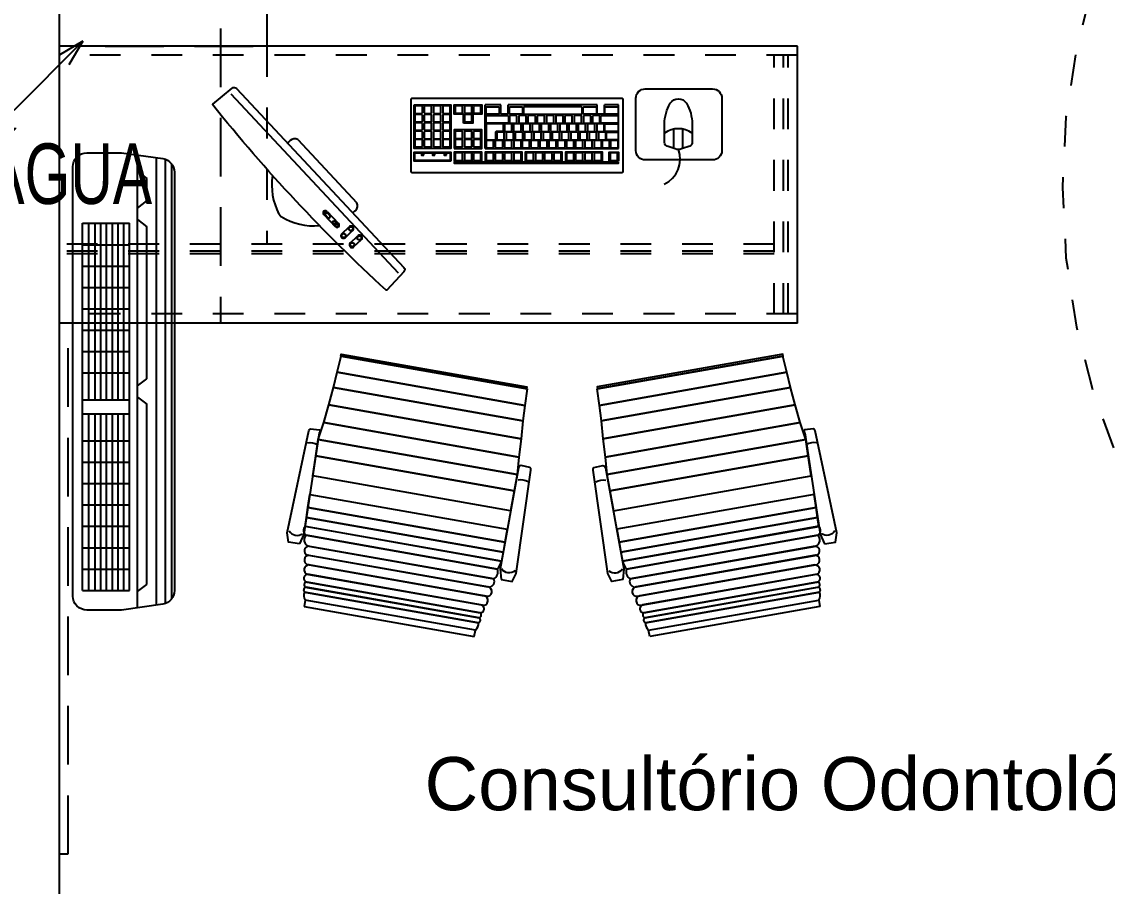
# Model space of a CAD drawing. Header units: millimetres. Extents: x 1573 to 2177, y 1587 to 1932.
# Drawn here: x 1896.149 to 1899.678, y 1916.02 to 1918.829 of the extents above; entities that cross this region are included whole.
import ezdxf
from ezdxf.enums import TextEntityAlignment as Align

# ---------------------------------------------------------------- set-up
doc = ezdxf.new("R2010")
doc.units = ezdxf.units.MM
doc.header["$LTSCALE"] = 0.03
doc.linetypes.add('HIDDEN', pattern=[9.525, 6.35, -3.175])
doc.layers.add('-HIDRO', color=8, linetype='Continuous')
doc.layers.add('Prumadas_T', color=2, linetype='Continuous')
doc.styles.add('ARIAL', font='arial.ttf')
doc.styles.add('CELIO_COTA', font='technic_.ttf', dxfattribs={"width": 0.85})

msp = doc.modelspace()

# ---------------------------------------------------------------- linework, layer by layer
at = {"layer": '-HIDRO'}
for p, q in [((1896.2704, 1920.5503), (1896.2704, 1915.9003)), ((1896.9454, 1920.5503), (1896.9454, 1918.7503)), ((1898.6704, 1918.7503), (1896.2704, 1918.7503)), ((1898.6704, 1917.8503), (1898.6704, 1918.7503)), ((1896.8284, 1918.5949), (1897.3723, 1918.0136)), ((1897.6554, 1918.4179), (1897.6554, 1918.5588)), ((1897.7064, 1918.5588), (1897.6554, 1918.5588)), ((1897.7064, 1918.5288), (1897.7064, 1918.5588)), ((1897.7304, 1918.5288), (1897.7304, 1918.5588)), ((1898.0199, 1918.5588), (1897.7304, 1918.5588)), ((1898.0199, 1918.5288), (1898.0199, 1918.5588)), ((1898.0439, 1918.5288), (1898.0439, 1918.5588)), ((1898.0889, 1918.5588), (1898.0439, 1918.5588)), ((1898.0889, 1918.4179), (1898.0889, 1918.5588)), ((1897.5849, 1918.5001), (1897.5849, 1918.5289)), ((1897.6119, 1918.5059), (1897.6119, 1918.5255)), ((1897.7304, 1918.5288), (1897.7064, 1918.5288)), ((1898.0439, 1918.5288), (1898.0199, 1918.5288)), ((1898.2685, 1918.4177), (1898.2685, 1918.4803)), ((1898.2985, 1918.4177), (1898.2985, 1918.4803)), ((1897.0464, 1918.4464), (1897.2386, 1918.241)), ((1897.6554, 1918.4179), (1898.0889, 1918.4179)), ((1897.1418, 1918.2128), (1897.1788, 1918.1734)), ((1897.1312, 1918.203), (1897.1682, 1918.1635)), ((1897.1397, 1918.2109), (1897.1333, 1918.2049)), ((1897.1333, 1918.2049), (1897.144, 1918.1935)), ((1897.1397, 1918.2109), (1897.1504, 1918.1995)), ((1897.1898, 1918.1406), (1897.2132, 1918.1625)), ((1897.2011, 1918.1286), (1897.2245, 1918.1505)), ((1897.2176, 1918.1109), (1897.241, 1918.1328)), ((1897.2289, 1918.0989), (1897.2523, 1918.1208)), ((1898.6704, 1917.8503), (1896.2704, 1917.8503)), ((1897.1739, 1917.6902), (1897.1879, 1917.7428)), ((1897.1879, 1917.7428), (1897.7915, 1917.6364)), ((1898.6226, 1917.7428), (1898.019, 1917.6364)), ((1898.6366, 1917.6902), (1898.6226, 1917.7428)), ((1897.1626, 1917.6413), (1897.1739, 1917.6902)), ((1897.1739, 1917.6902), (1897.7845, 1917.5826)), ((1897.7845, 1917.5826), (1897.1739, 1917.6902)), ((1898.6366, 1917.6902), (1898.026, 1917.5826)), ((1898.026, 1917.5826), (1898.6366, 1917.6902)), ((1898.6479, 1917.6413), (1898.6366, 1917.6902)), ((1897.1471, 1917.5845), (1897.1626, 1917.6413)), ((1897.1626, 1917.6413), (1897.7784, 1917.5328)), ((1897.7784, 1917.5328), (1897.1626, 1917.6413)), ((1897.7915, 1917.6364), (1897.7845, 1917.5826)), ((1898.019, 1917.6364), (1898.026, 1917.5826)), ((1898.6479, 1917.6413), (1898.0321, 1917.5328)), ((1898.0321, 1917.5328), (1898.6479, 1917.6413)), ((1898.6634, 1917.5845), (1898.6479, 1917.6413)), ((1897.1309, 1917.5268), (1897.1471, 1917.5845)), ((1897.1471, 1917.5845), (1897.7729, 1917.4742)), ((1897.7729, 1917.4742), (1897.1471, 1917.5845)), ((1897.7845, 1917.5826), (1897.7784, 1917.5328)), ((1898.026, 1917.5826), (1898.0321, 1917.5328)), ((1898.6634, 1917.5845), (1898.0376, 1917.4742)), ((1898.0376, 1917.4742), (1898.6634, 1917.5845)), ((1898.6796, 1917.5268), (1898.6634, 1917.5845)), ((1897.1126, 1917.4721), (1897.1309, 1917.5268)), ((1897.1309, 1917.5268), (1897.7647, 1917.4151)), ((1897.7647, 1917.4151), (1897.1309, 1917.5268)), ((1897.7784, 1917.5328), (1897.7729, 1917.4742)), ((1898.0321, 1917.5328), (1898.0376, 1917.4742)), ((1898.6796, 1917.5268), (1898.0458, 1917.4151)), ((1898.0458, 1917.4151), (1898.6796, 1917.5268)), ((1898.6979, 1917.4721), (1898.6796, 1917.5268)), ((1897.1046, 1917.4186), (1897.1126, 1917.4721)), ((1897.7596, 1917.3587), (1897.1126, 1917.4721)), ((1897.1126, 1917.4721), (1897.7596, 1917.3587)), ((1897.7729, 1917.4742), (1897.7647, 1917.4151)), ((1898.0376, 1917.4742), (1898.0458, 1917.4151)), ((1898.0509, 1917.3587), (1898.6979, 1917.4721)), ((1898.6979, 1917.4721), (1898.0509, 1917.3587)), ((1898.7059, 1917.4186), (1898.6979, 1917.4721)), ((1897.0949, 1917.3541), (1897.1046, 1917.4186)), ((1897.7499, 1917.3048), (1897.1046, 1917.4186)), ((1897.1046, 1917.4186), (1897.7499, 1917.3048)), ((1897.7647, 1917.4151), (1897.7596, 1917.3587)), ((1898.0458, 1917.4151), (1898.0509, 1917.3587)), ((1898.0606, 1917.3048), (1898.7059, 1917.4186)), ((1898.7059, 1917.4186), (1898.0606, 1917.3048)), ((1898.7156, 1917.3541), (1898.7059, 1917.4186)), ((1897.7383, 1917.2407), (1897.0949, 1917.3541)), ((1897.7596, 1917.3587), (1897.7499, 1917.3048)), ((1898.0509, 1917.3587), (1898.0606, 1917.3048)), ((1898.0722, 1917.2407), (1898.7156, 1917.3541)), ((1897.7499, 1917.3048), (1897.7383, 1917.2407)), ((1898.0606, 1917.3048), (1898.0722, 1917.2407)), ((1897.0794, 1917.2509), (1897.0858, 1917.2933)), ((1897.0858, 1917.2933), (1897.7274, 1917.1802)), ((1898.7247, 1917.2933), (1898.0831, 1917.1802)), ((1898.7311, 1917.2509), (1898.7247, 1917.2933)), ((1897.0746, 1917.2184), (1897.0794, 1917.2509)), ((1897.7198, 1917.1379), (1897.0794, 1917.2509)), ((1897.0794, 1917.2509), (1897.7198, 1917.1379)), ((1898.0907, 1917.1379), (1898.7311, 1917.2509)), ((1898.7311, 1917.2509), (1898.0907, 1917.1379)), ((1898.7359, 1917.2184), (1898.7311, 1917.2509)), ((1897.0702, 1917.1896), (1897.0746, 1917.2184)), ((1897.7088, 1917.077), (1897.0702, 1917.1896)), ((1897.0703, 1917.1899), (1897.7088, 1917.077)), ((1897.714, 1917.1056), (1897.0746, 1917.2184)), ((1897.0746, 1917.2184), (1897.714, 1917.1056)), ((1898.0965, 1917.1056), (1898.7359, 1917.2184)), ((1898.7359, 1917.2184), (1898.0965, 1917.1056)), ((1898.7402, 1917.1899), (1898.1017, 1917.077)), ((1898.1017, 1917.077), (1898.7402, 1917.1896)), ((1898.7402, 1917.1896), (1898.7359, 1917.2184)), ((1897.6951, 1917.0511), (1897.074, 1917.1607)), ((1897.074, 1917.1607), (1897.6951, 1917.0511)), ((1897.7274, 1917.1802), (1897.7198, 1917.1379)), ((1898.0831, 1917.1802), (1898.0907, 1917.1379)), ((1898.1154, 1917.0511), (1898.7365, 1917.1607)), ((1898.7365, 1917.1607), (1898.1154, 1917.0511)), ((1897.6833, 1917.0191), (1897.0794, 1917.1256)), ((1897.0819, 1917.1252), (1897.6833, 1917.0191)), ((1897.7198, 1917.1379), (1897.714, 1917.1056)), ((1898.0907, 1917.1379), (1898.0965, 1917.1056)), ((1898.1272, 1917.0191), (1898.7311, 1917.1256)), ((1898.7286, 1917.1252), (1898.1272, 1917.0191)), ((1897.6692, 1916.9922), (1897.0769, 1917.0967)), ((1897.0815, 1917.0958), (1897.6645, 1916.993)), ((1897.714, 1917.1056), (1897.7088, 1917.077)), ((1898.0965, 1917.1056), (1898.1017, 1917.077)), ((1898.1413, 1916.9922), (1898.7336, 1917.0967)), ((1898.7289, 1917.0958), (1898.146, 1916.993)), ((1897.6592, 1916.9629), (1897.0762, 1917.0657)), ((1897.0833, 1917.0644), (1897.6521, 1916.9641)), ((1898.1513, 1916.9629), (1898.7343, 1917.0657)), ((1898.7272, 1917.0644), (1898.1584, 1916.9641)), ((1897.6467, 1916.9338), (1897.078, 1917.0341)), ((1897.081, 1917.0336), (1897.6437, 1916.9344)), ((1898.1638, 1916.9338), (1898.7325, 1917.0341)), ((1898.7295, 1917.0336), (1898.1668, 1916.9344)), ((1897.0708, 1916.9924), (1897.6363, 1916.8927)), ((1897.6363, 1916.8927), (1897.0737, 1916.9919)), ((1897.6392, 1916.9091), (1897.0766, 1917.0084)), ((1897.0766, 1917.0084), (1897.6392, 1916.9091)), ((1898.1713, 1916.9091), (1898.7339, 1917.0084)), ((1898.7339, 1917.0084), (1898.1713, 1916.9091)), ((1898.7397, 1916.9924), (1898.1742, 1916.8927)), ((1898.1742, 1916.8927), (1898.7368, 1916.9919)), ((1897.0703, 1916.9505), (1897.0667, 1916.9296)), ((1897.0679, 1916.9763), (1897.6335, 1916.8766)), ((1897.6335, 1916.8766), (1897.0679, 1916.9763)), ((1897.0679, 1916.9763), (1897.6335, 1916.8766)), ((1897.6236, 1916.8529), (1897.0703, 1916.9505)), ((1897.6236, 1916.8529), (1897.0703, 1916.9505)), ((1897.6236, 1916.8529), (1897.0703, 1916.9505)), ((1898.7426, 1916.9763), (1898.177, 1916.8766)), ((1898.177, 1916.8766), (1898.7426, 1916.9763)), ((1898.7426, 1916.9763), (1898.177, 1916.8766)), ((1898.1869, 1916.8529), (1898.7401, 1916.9505)), ((1898.1869, 1916.8529), (1898.7401, 1916.9505)), ((1898.1869, 1916.8529), (1898.7401, 1916.9505)), ((1898.7401, 1916.9505), (1898.7438, 1916.9296)), ((1897.0667, 1916.9296), (1897.6199, 1916.8321)), ((1898.7438, 1916.9296), (1898.1906, 1916.8321)), ((1897.6199, 1916.8321), (1897.6236, 1916.8529)), ((1898.1906, 1916.8321), (1898.1869, 1916.8529))]:
    msp.add_line(p, q, dxfattribs=at)
at = {"layer": '-HIDRO', "linetype": 'HIDDEN'}
for p, q in [((1896.7954, 1920.5503), (1896.7954, 1917.8503)), ((1896.4204, 1918.7503), (1896.9454, 1918.7503)), ((1896.7954, 1917.8503), (1896.2704, 1917.8503)), ((1896.3004, 1916.1253), (1896.3004, 1917.8503)), ((1896.2704, 1916.1253), (1896.3004, 1916.1253))]:
    msp.add_line(p, q, dxfattribs=at)
at = {"layer": '-HIDRO', "linetype": 'HIDDEN', "ltscale": 0.3}
for p, q in [((1896.9454, 1918.7503), (1896.9454, 1918.1068)), ((1898.5954, 1918.1068), (1896.2704, 1918.1068)), ((1898.5954, 1918.0843), (1896.2704, 1918.0843)), ((1898.5954, 1918.0753), (1896.2704, 1918.0753))]:
    msp.add_line(p, q, dxfattribs=at)
at = {"layer": '-HIDRO', "linetype": 'HIDDEN', "ltscale": 0.5}
for p, q in [((1898.6704, 1918.7203), (1896.2704, 1918.7203)), ((1898.5954, 1917.8803), (1898.5954, 1918.7203)), ((1898.6254, 1917.8803), (1898.6254, 1918.7203)), ((1898.6404, 1917.8803), (1898.6404, 1918.7203)), ((1898.6704, 1917.8803), (1896.2704, 1917.8803))]:
    msp.add_line(p, q, dxfattribs=at)
at = {"layer": '-HIDRO', "ltscale": 0.5}
for p, q in [((1896.5254, 1916.9253), (1896.5254, 1918.3958)), ((1896.5871, 1916.9337), (1896.5871, 1918.3874)), ((1896.6168, 1916.939), (1896.6168, 1918.3821)), ((1896.6365, 1916.9541), (1896.6365, 1918.3669)), ((1896.5254, 1918.343), (1896.5556, 1918.3199)), ((1896.5556, 1918.2471), (1896.5556, 1918.3199)), ((1896.5254, 1918.2239), (1896.5556, 1918.2471)), ((1896.5254, 1918.1862), (1896.5556, 1918.163)), ((1896.3471, 1917.398), (1896.3471, 1918.1743)), ((1896.3471, 1918.1743), (1896.4999, 1918.1743)), ((1896.367, 1917.6005), (1896.367, 1918.1743)), ((1896.388, 1917.6005), (1896.388, 1918.1743)), ((1896.4061, 1917.6005), (1896.4061, 1918.1743)), ((1896.4249, 1917.6005), (1896.4249, 1918.1743)), ((1896.4436, 1917.6005), (1896.4436, 1918.1743)), ((1896.4624, 1917.6005), (1896.4624, 1918.1743)), ((1896.4811, 1917.6005), (1896.4811, 1918.1743)), ((1896.4999, 1917.398), (1896.4999, 1918.1743)), ((1896.5556, 1917.6694), (1896.5556, 1918.163)), ((1896.3471, 1918.1049), (1896.4999, 1918.1049)), ((1896.3471, 1918.0355), (1896.4999, 1918.0355)), ((1896.3471, 1917.9662), (1896.4999, 1917.9662)), ((1896.3471, 1917.8968), (1896.4999, 1917.8968)), ((1896.3471, 1917.8274), (1896.4999, 1917.8274)), ((1896.3471, 1917.758), (1896.4999, 1917.758)), ((1896.3471, 1917.6887), (1896.4999, 1917.6887)), ((1896.5254, 1917.6462), (1896.5556, 1917.6694)), ((1896.3471, 1917.6005), (1896.4999, 1917.6005)), ((1896.5254, 1917.6094), (1896.5556, 1917.5863)), ((1896.5556, 1917.0012), (1896.5556, 1917.5863)), ((1896.3471, 1917.5555), (1896.4999, 1917.5555)), ((1896.367, 1916.9818), (1896.367, 1917.5555)), ((1896.388, 1916.9818), (1896.388, 1917.5555)), ((1896.4061, 1916.9818), (1896.4061, 1917.5555)), ((1896.4249, 1916.9818), (1896.4249, 1917.5555)), ((1896.4436, 1916.9818), (1896.4436, 1917.5555)), ((1896.4624, 1916.9818), (1896.4624, 1917.5555)), ((1896.4811, 1916.9818), (1896.4811, 1917.5555)), ((1896.3471, 1917.4674), (1896.4999, 1917.4674)), ((1896.3471, 1917.398), (1896.4999, 1917.398)), ((1896.3471, 1916.9818), (1896.3471, 1917.398)), ((1896.4999, 1916.9818), (1896.4999, 1917.398)), ((1896.3471, 1917.3287), (1896.4999, 1917.3287)), ((1896.3471, 1917.2593), (1896.4999, 1917.2593)), ((1896.3471, 1917.1899), (1896.4999, 1917.1899)), ((1896.3471, 1917.1205), (1896.4999, 1917.1205)), ((1896.3471, 1917.0512), (1896.4999, 1917.0512)), ((1896.3471, 1916.9818), (1896.4999, 1916.9818)), ((1896.5254, 1916.978), (1896.5556, 1917.0012))]:
    msp.add_line(p, q, dxfattribs=at)
at = {"layer": '-HIDRO'}
for points in [[(1896.8332, 1918.6135, -0.395059), (1896.8473, 1918.6125), (1897.3912, 1918.0313, -0.395059), (1897.3912, 1918.0171), (1897.3354, 1917.9575, -0.255546), (1897.3335, 1917.9569, -0.038223), (1896.7693, 1918.5599, -0.255546), (1896.77, 1918.5617)], [(1898.4249, 1918.4106, -0.414214), (1898.3945, 1918.3802), (1898.1758, 1918.3802, -0.414214), (1898.1454, 1918.4106), (1898.1454, 1918.5807, -0.414214), (1898.1758, 1918.6111), (1898.3945, 1918.6111, -0.414214), (1898.4249, 1918.5807)], [(1898.1039, 1918.3429), (1898.1039, 1918.5769, 0.414214), (1898.1009, 1918.5799), (1897.4169, 1918.5799, 0.414214), (1897.4139, 1918.5769), (1897.4139, 1918.3429, 0.414214), (1897.4169, 1918.3399), (1898.1009, 1918.3399, 0.414214)], [(1898.3285, 1918.4368, -0.320037), (1898.3203, 1918.4252), (1898.2935, 1918.4159, -0.167465), (1898.2736, 1918.4159), (1898.2468, 1918.4252, -0.320037), (1898.2385, 1918.4368), (1898.2385, 1918.4975, -0.131312), (1898.2572, 1918.5642, -0.570686), (1898.3099, 1918.5642, -0.131312), (1898.3285, 1918.4975)], [(1897.4274, 1918.5338, 0.414214), (1897.4297, 1918.5316), (1897.4492, 1918.5316, 0.414214), (1897.4514, 1918.5338), (1897.4514, 1918.5533, 0.414214), (1897.4492, 1918.5556), (1897.4297, 1918.5556, 0.414214), (1897.4274, 1918.5533)], [(1897.4574, 1918.5338, 0.414214), (1897.4597, 1918.5316), (1897.4792, 1918.5316, 0.414214), (1897.4814, 1918.5338), (1897.4814, 1918.5533, 0.414214), (1897.4792, 1918.5556), (1897.4597, 1918.5556, 0.414214), (1897.4574, 1918.5533)], [(1897.4874, 1918.5338, 0.414214), (1897.4897, 1918.5316), (1897.5092, 1918.5316, 0.414214), (1897.5114, 1918.5338), (1897.5114, 1918.5533, 0.414214), (1897.5092, 1918.5556), (1897.4897, 1918.5556, 0.414214), (1897.4874, 1918.5533)], [(1897.5174, 1918.5338, 0.414214), (1897.5197, 1918.5316), (1897.5392, 1918.5316, 0.414214), (1897.5414, 1918.5338), (1897.5414, 1918.5533, 0.414214), (1897.5392, 1918.5556), (1897.5197, 1918.5556, 0.414214), (1897.5174, 1918.5533)], [(1897.5579, 1918.534, 0.414214), (1897.5602, 1918.5318), (1897.5797, 1918.5318, 0.414214), (1897.5819, 1918.534), (1897.5819, 1918.5535, 0.414214), (1897.5797, 1918.5558), (1897.5602, 1918.5558, 0.414214), (1897.5579, 1918.5535)], [(1897.5879, 1918.534, 0.414214), (1897.5901, 1918.5318), (1897.6096, 1918.5318, 0.414214), (1897.6119, 1918.534), (1897.6119, 1918.5535, 0.414214), (1897.6096, 1918.5558), (1897.5901, 1918.5558, 0.414214), (1897.5879, 1918.5535)], [(1897.6179, 1918.534, 0.414214), (1897.6201, 1918.5318), (1897.6396, 1918.5318, 0.414214), (1897.6419, 1918.534), (1897.6419, 1918.5535, 0.414214), (1897.6396, 1918.5558), (1897.6201, 1918.5558, 0.414214), (1897.6179, 1918.5535)], [(1897.6986, 1918.5288), (1897.6607, 1918.5288, -0.414214), (1897.6584, 1918.531), (1897.6584, 1918.5506, -0.414214), (1897.6607, 1918.5529), (1897.6986, 1918.5529, -0.414214), (1897.7008, 1918.5506), (1897.7008, 1918.531, -0.414214)], [(1897.7748, 1918.5288), (1897.7369, 1918.5288, -0.414214), (1897.7347, 1918.531), (1897.7347, 1918.5506, -0.414214), (1897.7369, 1918.5529), (1897.7748, 1918.5529, -0.414214), (1897.7771, 1918.5506), (1897.7771, 1918.531, -0.414214)], [(1897.7801, 1918.5506), (1897.7801, 1918.531, 0.414214), (1897.7823, 1918.5288), (1897.968, 1918.5288, 0.414214), (1897.9703, 1918.531), (1897.9703, 1918.5506, 0.414214), (1897.968, 1918.5529), (1897.7823, 1918.5529, 0.414214)], [(1897.9745, 1918.5506, -0.414214), (1897.9768, 1918.5529), (1898.0147, 1918.5529, -0.414214), (1898.0169, 1918.5506), (1898.0169, 1918.531, -0.414214), (1898.0147, 1918.5288), (1897.9768, 1918.5288, -0.414214), (1897.9745, 1918.531)], [(1898.0852, 1918.5288), (1898.0473, 1918.5288, -0.414214), (1898.045, 1918.531), (1898.045, 1918.5506, -0.414214), (1898.0473, 1918.5529), (1898.0852, 1918.5529, -0.414214), (1898.0874, 1918.5506), (1898.0874, 1918.531, -0.414214)], [(1897.4274, 1918.5058, 0.414214), (1897.4296, 1918.5036), (1897.4491, 1918.5036, 0.414214), (1897.4514, 1918.5058), (1897.4514, 1918.5253, 0.414214), (1897.4491, 1918.5276), (1897.4296, 1918.5276, 0.414214), (1897.4274, 1918.5253)], [(1897.4274, 1918.4789, 0.414214), (1897.4296, 1918.4767), (1897.4491, 1918.4767, 0.414214), (1897.4514, 1918.4789), (1897.4514, 1918.4984, 0.414214), (1897.4491, 1918.5007), (1897.4296, 1918.5007, 0.414214), (1897.4274, 1918.4984)], [(1897.4574, 1918.5058, 0.414214), (1897.4596, 1918.5036), (1897.4791, 1918.5036, 0.414214), (1897.4814, 1918.5058), (1897.4814, 1918.5253, 0.414214), (1897.4791, 1918.5276), (1897.4596, 1918.5276, 0.414214), (1897.4574, 1918.5253)], [(1897.4574, 1918.4789, 0.414214), (1897.4596, 1918.4767), (1897.4791, 1918.4767, 0.414214), (1897.4814, 1918.4789), (1897.4814, 1918.4984, 0.414214), (1897.4791, 1918.5007), (1897.4596, 1918.5007, 0.414214), (1897.4574, 1918.4984)], [(1897.4874, 1918.5058, 0.414214), (1897.4896, 1918.5036), (1897.5091, 1918.5036, 0.414214), (1897.5114, 1918.5058), (1897.5114, 1918.5253, 0.414214), (1897.5091, 1918.5276), (1897.4896, 1918.5276, 0.414214), (1897.4874, 1918.5253)], [(1897.4874, 1918.4789, 0.414214), (1897.4896, 1918.4767), (1897.5091, 1918.4767, 0.414214), (1897.5114, 1918.4789), (1897.5114, 1918.4984, 0.414214), (1897.5091, 1918.5007), (1897.4896, 1918.5007, 0.414214), (1897.4874, 1918.4984)], [(1897.5174, 1918.5058, 0.414214), (1897.5196, 1918.5036), (1897.5391, 1918.5036, 0.414214), (1897.5414, 1918.5058), (1897.5414, 1918.5253, 0.414214), (1897.5391, 1918.5276), (1897.5196, 1918.5276, 0.414214), (1897.5174, 1918.5253)], [(1897.5174, 1918.4789, 0.414214), (1897.5196, 1918.4767), (1897.5391, 1918.4767, 0.414214), (1897.5414, 1918.4789), (1897.5414, 1918.4984, 0.414214), (1897.5391, 1918.5007), (1897.5196, 1918.5007, 0.414214), (1897.5174, 1918.4984)], [(1897.5879, 1918.506, 0.414214), (1897.5901, 1918.5038), (1897.6096, 1918.5038, 0.414214), (1897.6119, 1918.506), (1897.6119, 1918.5255, 0.414214), (1897.6096, 1918.5278), (1897.5901, 1918.5278, 0.414214), (1897.5879, 1918.5255)], [(1897.7312, 1918.5024, -0.414214), (1897.7289, 1918.5001), (1897.6607, 1918.5001, -0.414214), (1897.6584, 1918.5024), (1897.6584, 1918.522, -0.414214), (1897.6607, 1918.5243), (1897.7289, 1918.5243, -0.414214), (1897.7312, 1918.522)], [(1897.713, 1918.4971), (1897.6607, 1918.4971, 0.414214), (1897.6584, 1918.4949), (1897.6584, 1918.4482, 0.414214), (1897.6607, 1918.446), (1897.6884, 1918.446, 0.414214), (1897.6907, 1918.4482), (1897.6907, 1918.4715, -0.414214), (1897.6929, 1918.4738), (1897.713, 1918.4738, 0.414214), (1897.7152, 1918.476), (1897.7152, 1918.4949, 0.414214)], [(1897.718, 1918.4754, 0.414214), (1897.7203, 1918.4731), (1897.7398, 1918.4731, 0.414214), (1897.742, 1918.4754), (1897.742, 1918.4949, 0.414214), (1897.7398, 1918.4971), (1897.7203, 1918.4971, 0.414214), (1897.718, 1918.4949)], [(1897.7347, 1918.5024, 0.414214), (1897.7369, 1918.5001), (1897.7564, 1918.5001, 0.414214), (1897.7587, 1918.5024), (1897.7587, 1918.5219, 0.414214), (1897.7564, 1918.5241), (1897.7369, 1918.5241, 0.414214), (1897.7347, 1918.5219)], [(1897.748, 1918.4754, 0.414214), (1897.7503, 1918.4731), (1897.7698, 1918.4731, 0.414214), (1897.772, 1918.4754), (1897.772, 1918.4949, 0.414214), (1897.7698, 1918.4971), (1897.7503, 1918.4971, 0.414214), (1897.748, 1918.4949)], [(1897.7647, 1918.5024, 0.414214), (1897.7669, 1918.5001), (1897.7864, 1918.5001, 0.414214), (1897.7887, 1918.5024), (1897.7887, 1918.5219, 0.414214), (1897.7864, 1918.5241), (1897.7669, 1918.5241, 0.414214), (1897.7647, 1918.5219)], [(1897.778, 1918.4754, 0.414214), (1897.7803, 1918.4731), (1897.7998, 1918.4731, 0.414214), (1897.802, 1918.4754), (1897.802, 1918.4949, 0.414214), (1897.7998, 1918.4971), (1897.7803, 1918.4971, 0.414214), (1897.778, 1918.4949)], [(1897.7947, 1918.5024, 0.414214), (1897.7969, 1918.5001), (1897.8164, 1918.5001, 0.414214), (1897.8187, 1918.5024), (1897.8187, 1918.5219, 0.414214), (1897.8164, 1918.5241), (1897.7969, 1918.5241, 0.414214), (1897.7947, 1918.5219)], [(1897.808, 1918.4754, 0.414214), (1897.8103, 1918.4731), (1897.8298, 1918.4731, 0.414214), (1897.832, 1918.4754), (1897.832, 1918.4949, 0.414214), (1897.8298, 1918.4971), (1897.8103, 1918.4971, 0.414214), (1897.808, 1918.4949)], [(1897.8247, 1918.5024, 0.414214), (1897.8269, 1918.5001), (1897.8464, 1918.5001, 0.414214), (1897.8487, 1918.5024), (1897.8487, 1918.5219, 0.414214), (1897.8464, 1918.5241), (1897.8269, 1918.5241, 0.414214), (1897.8247, 1918.5219)], [(1897.838, 1918.4754, 0.414214), (1897.8403, 1918.4731), (1897.8598, 1918.4731, 0.414214), (1897.862, 1918.4754), (1897.862, 1918.4949, 0.414214), (1897.8598, 1918.4971), (1897.8403, 1918.4971, 0.414214), (1897.838, 1918.4949)], [(1897.8547, 1918.5024, 0.414214), (1897.8569, 1918.5001), (1897.8764, 1918.5001, 0.414214), (1897.8787, 1918.5024), (1897.8787, 1918.5219, 0.414214), (1897.8764, 1918.5241), (1897.8569, 1918.5241, 0.414214), (1897.8547, 1918.5219)], [(1897.868, 1918.4754, 0.414214), (1897.8703, 1918.4731), (1897.8898, 1918.4731, 0.414214), (1897.892, 1918.4754), (1897.892, 1918.4949, 0.414214), (1897.8898, 1918.4971), (1897.8703, 1918.4971, 0.414214), (1897.868, 1918.4949)], [(1897.8847, 1918.5024, 0.414214), (1897.8869, 1918.5001), (1897.9064, 1918.5001, 0.414214), (1897.9087, 1918.5024), (1897.9087, 1918.5219, 0.414214), (1897.9064, 1918.5241), (1897.8869, 1918.5241, 0.414214), (1897.8847, 1918.5219)], [(1897.898, 1918.4754, 0.414214), (1897.9003, 1918.4731), (1897.9198, 1918.4731, 0.414214), (1897.922, 1918.4754), (1897.922, 1918.4949, 0.414214), (1897.9198, 1918.4971), (1897.9003, 1918.4971, 0.414214), (1897.898, 1918.4949)], [(1897.9147, 1918.5024, 0.414214), (1897.9169, 1918.5001), (1897.9364, 1918.5001, 0.414214), (1897.9387, 1918.5024), (1897.9387, 1918.5219, 0.414214), (1897.9364, 1918.5241), (1897.9169, 1918.5241, 0.414214), (1897.9147, 1918.5219)], [(1897.928, 1918.4754, 0.414214), (1897.9303, 1918.4731), (1897.9498, 1918.4731, 0.414214), (1897.952, 1918.4754), (1897.952, 1918.4949, 0.414214), (1897.9498, 1918.4971), (1897.9303, 1918.4971, 0.414214), (1897.928, 1918.4949)], [(1897.9447, 1918.5024, 0.414214), (1897.9469, 1918.5001), (1897.9664, 1918.5001, 0.414214), (1897.9687, 1918.5024), (1897.9687, 1918.5219, 0.414214), (1897.9664, 1918.5241), (1897.9469, 1918.5241, 0.414214), (1897.9447, 1918.5219)], [(1897.958, 1918.4754, 0.414214), (1897.9603, 1918.4731), (1897.9798, 1918.4731, 0.414214), (1897.982, 1918.4754), (1897.982, 1918.4949, 0.414214), (1897.9798, 1918.4971), (1897.9603, 1918.4971, 0.414214), (1897.958, 1918.4949)], [(1897.9747, 1918.5024, 0.414214), (1897.9769, 1918.5001), (1897.9964, 1918.5001, 0.414214), (1897.9987, 1918.5024), (1897.9987, 1918.5219, 0.414214), (1897.9964, 1918.5241), (1897.9769, 1918.5241, 0.414214), (1897.9747, 1918.5219)], [(1897.988, 1918.4754, 0.414214), (1897.9903, 1918.4731), (1898.0098, 1918.4731, 0.414214), (1898.012, 1918.4754), (1898.012, 1918.4949, 0.414214), (1898.0098, 1918.4971), (1897.9903, 1918.4971, 0.414214), (1897.988, 1918.4949)], [(1898.0047, 1918.5024, 0.414214), (1898.0069, 1918.5001), (1898.0264, 1918.5001, 0.414214), (1898.0287, 1918.5024), (1898.0287, 1918.5219, 0.414214), (1898.0264, 1918.5241), (1898.0069, 1918.5241, 0.414214), (1898.0047, 1918.5219)], [(1898.018, 1918.4754, 0.414214), (1898.0203, 1918.4731), (1898.0398, 1918.4731, 0.414214), (1898.042, 1918.4754), (1898.042, 1918.4949, 0.414214), (1898.0398, 1918.4971), (1898.0203, 1918.4971, 0.414214), (1898.018, 1918.4949)], [(1898.0874, 1918.522), (1898.0874, 1918.5024, -0.414214), (1898.0852, 1918.5001), (1898.0339, 1918.5001, -0.414214), (1898.0317, 1918.5024), (1898.0317, 1918.522, -0.414214), (1898.0339, 1918.5243), (1898.0852, 1918.5243, -0.414214)], [(1898.0874, 1918.4949), (1898.0874, 1918.4752, -0.414214), (1898.0852, 1918.473), (1898.0473, 1918.473, -0.414214), (1898.045, 1918.4752), (1898.045, 1918.4949, -0.414214), (1898.0473, 1918.4971), (1898.0852, 1918.4971, -0.414214)], [(1897.4274, 1918.4515, 0.414214), (1897.4297, 1918.4492), (1897.4492, 1918.4492, 0.414214), (1897.4514, 1918.4515), (1897.4514, 1918.471, 0.414214), (1897.4492, 1918.4732), (1897.4297, 1918.4732, 0.414214), (1897.4274, 1918.471)], [(1897.4574, 1918.4515, 0.414214), (1897.4597, 1918.4492), (1897.4792, 1918.4492, 0.414214), (1897.4814, 1918.4515), (1897.4814, 1918.471, 0.414214), (1897.4792, 1918.4732), (1897.4597, 1918.4732, 0.414214), (1897.4574, 1918.471)], [(1897.4874, 1918.4515, 0.414214), (1897.4897, 1918.4492), (1897.5092, 1918.4492, 0.414214), (1897.5114, 1918.4515), (1897.5114, 1918.471, 0.414214), (1897.5092, 1918.4732), (1897.4897, 1918.4732, 0.414214), (1897.4874, 1918.471)], [(1897.5174, 1918.4515, 0.414214), (1897.5197, 1918.4492), (1897.5392, 1918.4492, 0.414214), (1897.5414, 1918.4515), (1897.5414, 1918.471, 0.414214), (1897.5392, 1918.4732), (1897.5197, 1918.4732, 0.414214), (1897.5174, 1918.471)], [(1897.5579, 1918.4517, 0.414214), (1897.5602, 1918.4494), (1897.5797, 1918.4494, 0.414214), (1897.5819, 1918.4517), (1897.5819, 1918.4712, 0.414214), (1897.5797, 1918.4734), (1897.5602, 1918.4734, 0.414214), (1897.5579, 1918.4712)], [(1897.5879, 1918.4517, 0.414214), (1897.5902, 1918.4494), (1897.6097, 1918.4494, 0.414214), (1897.6119, 1918.4517), (1897.6119, 1918.4712, 0.414214), (1897.6097, 1918.4734), (1897.5902, 1918.4734, 0.414214), (1897.5879, 1918.4712)], [(1897.6179, 1918.4517, 0.414214), (1897.6202, 1918.4494), (1897.6397, 1918.4494, 0.414214), (1897.6419, 1918.4517), (1897.6419, 1918.4712, 0.414214), (1897.6397, 1918.4734), (1897.6202, 1918.4734, 0.414214), (1897.6179, 1918.4712)], [(1897.6935, 1918.4482, 0.414214), (1897.6957, 1918.446), (1897.7152, 1918.446, 0.414214), (1897.7175, 1918.4482), (1897.7175, 1918.4677, 0.414214), (1897.7152, 1918.47), (1897.6957, 1918.47, 0.414214), (1897.6935, 1918.4677)], [(1897.7235, 1918.4482, 0.414214), (1897.7257, 1918.446), (1897.7452, 1918.446, 0.414214), (1897.7475, 1918.4482), (1897.7475, 1918.4677, 0.414214), (1897.7452, 1918.47), (1897.7257, 1918.47, 0.414214), (1897.7235, 1918.4677)], [(1897.7535, 1918.4482, 0.414214), (1897.7557, 1918.446), (1897.7752, 1918.446, 0.414214), (1897.7775, 1918.4482), (1897.7775, 1918.4677, 0.414214), (1897.7752, 1918.47), (1897.7557, 1918.47, 0.414214), (1897.7535, 1918.4677)], [(1897.7835, 1918.4482, 0.414214), (1897.7857, 1918.446), (1897.8052, 1918.446, 0.414214), (1897.8075, 1918.4482), (1897.8075, 1918.4677, 0.414214), (1897.8052, 1918.47), (1897.7857, 1918.47, 0.414214), (1897.7835, 1918.4677)], [(1897.8135, 1918.4482, 0.414214), (1897.8157, 1918.446), (1897.8352, 1918.446, 0.414214), (1897.8375, 1918.4482), (1897.8375, 1918.4677, 0.414214), (1897.8352, 1918.47), (1897.8157, 1918.47, 0.414214), (1897.8135, 1918.4677)], [(1897.8435, 1918.4482, 0.414214), (1897.8457, 1918.446), (1897.8652, 1918.446, 0.414214), (1897.8675, 1918.4482), (1897.8675, 1918.4677, 0.414214), (1897.8652, 1918.47), (1897.8457, 1918.47, 0.414214), (1897.8435, 1918.4677)], [(1897.8735, 1918.4482, 0.414214), (1897.8757, 1918.446), (1897.8952, 1918.446, 0.414214), (1897.8975, 1918.4482), (1897.8975, 1918.4677, 0.414214), (1897.8952, 1918.47), (1897.8757, 1918.47, 0.414214), (1897.8735, 1918.4677)], [(1897.9035, 1918.4482, 0.414214), (1897.9057, 1918.446), (1897.9252, 1918.446, 0.414214), (1897.9275, 1918.4482), (1897.9275, 1918.4677, 0.414214), (1897.9252, 1918.47), (1897.9057, 1918.47, 0.414214), (1897.9035, 1918.4677)], [(1897.9335, 1918.4482, 0.414214), (1897.9357, 1918.446), (1897.9552, 1918.446, 0.414214), (1897.9575, 1918.4482), (1897.9575, 1918.4677, 0.414214), (1897.9552, 1918.47), (1897.9357, 1918.47, 0.414214), (1897.9335, 1918.4677)], [(1897.9635, 1918.4482, 0.414214), (1897.9657, 1918.446), (1897.9852, 1918.446, 0.414214), (1897.9875, 1918.4482), (1897.9875, 1918.4677, 0.414214), (1897.9852, 1918.47), (1897.9657, 1918.47, 0.414214), (1897.9635, 1918.4677)], [(1897.9935, 1918.4482, 0.414214), (1897.9957, 1918.446), (1898.0152, 1918.446, 0.414214), (1898.0175, 1918.4482), (1898.0175, 1918.4677, 0.414214), (1898.0152, 1918.47), (1897.9957, 1918.47, 0.414214), (1897.9935, 1918.4677)], [(1898.0235, 1918.4482, 0.414214), (1898.0257, 1918.446), (1898.0452, 1918.446, 0.414214), (1898.0475, 1918.4482), (1898.0475, 1918.4677, 0.414214), (1898.0452, 1918.47), (1898.0257, 1918.47, 0.414214), (1898.0235, 1918.4677)], [(1898.0852, 1918.4459), (1898.0522, 1918.4459, -0.414214), (1898.0499, 1918.4481), (1898.0499, 1918.4677, -0.414214), (1898.0522, 1918.47), (1898.0852, 1918.47, -0.414214), (1898.0874, 1918.4677), (1898.0874, 1918.4481, -0.414214)], [(1897.4274, 1918.425, 0.414214), (1897.4297, 1918.4228), (1897.4492, 1918.4228, 0.414214), (1897.4514, 1918.425), (1897.4514, 1918.4445, 0.414214), (1897.4492, 1918.4468), (1897.4297, 1918.4468, 0.414214), (1897.4274, 1918.4445)], [(1897.4574, 1918.425, 0.414214), (1897.4597, 1918.4228), (1897.4792, 1918.4228, 0.414214), (1897.4814, 1918.425), (1897.4814, 1918.4445, 0.414214), (1897.4792, 1918.4468), (1897.4597, 1918.4468, 0.414214), (1897.4574, 1918.4445)], [(1897.4874, 1918.425, 0.414214), (1897.4897, 1918.4228), (1897.5092, 1918.4228, 0.414214), (1897.5114, 1918.425), (1897.5114, 1918.4445, 0.414214), (1897.5092, 1918.4468), (1897.4897, 1918.4468, 0.414214), (1897.4874, 1918.4445)], [(1897.5174, 1918.425, 0.414214), (1897.5197, 1918.4228), (1897.5392, 1918.4228, 0.414214), (1897.5414, 1918.425), (1897.5414, 1918.4445, 0.414214), (1897.5392, 1918.4468), (1897.5197, 1918.4468, 0.414214), (1897.5174, 1918.4445)], [(1897.5579, 1918.4252, 0.414214), (1897.5602, 1918.4229), (1897.5797, 1918.4229, 0.414214), (1897.5819, 1918.4252), (1897.5819, 1918.4447, 0.414214), (1897.5797, 1918.4469), (1897.5602, 1918.4469, 0.414214), (1897.5579, 1918.4447)], [(1897.5879, 1918.4252, 0.414214), (1897.5902, 1918.4229), (1897.6097, 1918.4229, 0.414214), (1897.6119, 1918.4252), (1897.6119, 1918.4447, 0.414214), (1897.6097, 1918.4469), (1897.5902, 1918.4469, 0.414214), (1897.5879, 1918.4447)], [(1897.6179, 1918.4252, 0.414214), (1897.6202, 1918.4229), (1897.6397, 1918.4229, 0.414214), (1897.6419, 1918.4252), (1897.6419, 1918.4447, 0.414214), (1897.6397, 1918.4469), (1897.6202, 1918.4469, 0.414214), (1897.6179, 1918.4447)], [(1897.6584, 1918.4218, 0.414214), (1897.6607, 1918.4195), (1897.6802, 1918.4195, 0.414214), (1897.6824, 1918.4218), (1897.6824, 1918.4413, 0.414214), (1897.6802, 1918.4435), (1897.6607, 1918.4435, 0.414214), (1897.6584, 1918.4413)], [(1897.6884, 1918.4218, 0.414214), (1897.6907, 1918.4195), (1897.7102, 1918.4195, 0.414214), (1897.7124, 1918.4218), (1897.7124, 1918.4413, 0.414214), (1897.7102, 1918.4435), (1897.6907, 1918.4435, 0.414214), (1897.6884, 1918.4413)], [(1897.7184, 1918.4218, 0.414214), (1897.7207, 1918.4195), (1897.7402, 1918.4195, 0.414214), (1897.7424, 1918.4218), (1897.7424, 1918.4413, 0.414214), (1897.7402, 1918.4435), (1897.7207, 1918.4435, 0.414214), (1897.7184, 1918.4413)], [(1897.7484, 1918.4218, 0.414214), (1897.7507, 1918.4195), (1897.7702, 1918.4195, 0.414214), (1897.7724, 1918.4218), (1897.7724, 1918.4413, 0.414214), (1897.7702, 1918.4435), (1897.7507, 1918.4435, 0.414214), (1897.7484, 1918.4413)], [(1897.776, 1918.4217, 0.414214), (1897.7783, 1918.4195), (1897.7978, 1918.4195, 0.414214), (1897.8, 1918.4217), (1897.8, 1918.4412, 0.414214), (1897.7978, 1918.4435), (1897.7783, 1918.4435, 0.414214), (1897.776, 1918.4412)], [(1897.8044, 1918.4217, 0.414214), (1897.8066, 1918.4195), (1897.8261, 1918.4195, 0.414214), (1897.8284, 1918.4217), (1897.8284, 1918.4412, 0.414214), (1897.8261, 1918.4435), (1897.8066, 1918.4435, 0.414214), (1897.8044, 1918.4412)], [(1897.8333, 1918.4217, 0.414214), (1897.8355, 1918.4195), (1897.855, 1918.4195, 0.414214), (1897.8573, 1918.4217), (1897.8573, 1918.4412, 0.414214), (1897.855, 1918.4435), (1897.8355, 1918.4435, 0.414214), (1897.8333, 1918.4412)], [(1897.8627, 1918.4217, 0.414214), (1897.8649, 1918.4195), (1897.8844, 1918.4195, 0.414214), (1897.8867, 1918.4217), (1897.8867, 1918.4412, 0.414214), (1897.8844, 1918.4435), (1897.8649, 1918.4435, 0.414214), (1897.8627, 1918.4412)], [(1897.8911, 1918.4217, 0.414214), (1897.8933, 1918.4195), (1897.9128, 1918.4195, 0.414214), (1897.9151, 1918.4217), (1897.9151, 1918.4412, 0.414214), (1897.9128, 1918.4435), (1897.8933, 1918.4435, 0.414214), (1897.8911, 1918.4412)], [(1897.9194, 1918.4217, 0.414214), (1897.9217, 1918.4195), (1897.9412, 1918.4195, 0.414214), (1897.9434, 1918.4217), (1897.9434, 1918.4412, 0.414214), (1897.9412, 1918.4435), (1897.9217, 1918.4435, 0.414214), (1897.9194, 1918.4412)], [(1897.9494, 1918.4217, 0.414214), (1897.9517, 1918.4195), (1897.9712, 1918.4195, 0.414214), (1897.9734, 1918.4217), (1897.9734, 1918.4412, 0.414214), (1897.9712, 1918.4435), (1897.9517, 1918.4435, 0.414214), (1897.9494, 1918.4412)], [(1897.9794, 1918.4217, 0.414214), (1897.9817, 1918.4195), (1898.0012, 1918.4195, 0.414214), (1898.0034, 1918.4217), (1898.0034, 1918.4412, 0.414214), (1898.0012, 1918.4435), (1897.9817, 1918.4435, 0.414214), (1897.9794, 1918.4412)], [(1898.0094, 1918.4217, 0.414214), (1898.0117, 1918.4195), (1898.0312, 1918.4195, 0.414214), (1898.0334, 1918.4217), (1898.0334, 1918.4412, 0.414214), (1898.0312, 1918.4435), (1898.0117, 1918.4435, 0.414214), (1898.0094, 1918.4412)], [(1898.0361, 1918.4217, 0.414214), (1898.0384, 1918.4195), (1898.0579, 1918.4195, 0.414214), (1898.0601, 1918.4217), (1898.0601, 1918.4412, 0.414214), (1898.0579, 1918.4435), (1898.0384, 1918.4435, 0.414214), (1898.0361, 1918.4412)], [(1898.0633, 1918.4217, 0.414214), (1898.0656, 1918.4195), (1898.0851, 1918.4195, 0.414214), (1898.0873, 1918.4217), (1898.0873, 1918.4412, 0.414214), (1898.0851, 1918.4435), (1898.0656, 1918.4435, 0.414214), (1898.0633, 1918.4412)], [(1897.5579, 1918.3812, 0.414214), (1897.5602, 1918.3789), (1897.5797, 1918.3789, 0.414214), (1897.5819, 1918.3812), (1897.5819, 1918.4007, 0.414214), (1897.5797, 1918.4029), (1897.5602, 1918.4029, 0.414214), (1897.5579, 1918.4007)], [(1897.5879, 1918.3812, 0.414214), (1897.5902, 1918.3789), (1897.6097, 1918.3789, 0.414214), (1897.6119, 1918.3812), (1897.6119, 1918.4007, 0.414214), (1897.6097, 1918.4029), (1897.5902, 1918.4029, 0.414214), (1897.5879, 1918.4007)], [(1897.6179, 1918.3812, 0.414214), (1897.6202, 1918.3789), (1897.6397, 1918.3789, 0.414214), (1897.6419, 1918.3812), (1897.6419, 1918.4007, 0.414214), (1897.6397, 1918.4029), (1897.6202, 1918.4029, 0.414214), (1897.6179, 1918.4007)], [(1897.6584, 1918.3812, 0.414214), (1897.6607, 1918.3789), (1897.6802, 1918.3789, 0.414214), (1897.6824, 1918.3812), (1897.6824, 1918.4007, 0.414214), (1897.6802, 1918.4029), (1897.6607, 1918.4029, 0.414214), (1897.6584, 1918.4007)], [(1897.6884, 1918.3812, 0.414214), (1897.6907, 1918.3789), (1897.7102, 1918.3789, 0.414214), (1897.7124, 1918.3812), (1897.7124, 1918.4007, 0.414214), (1897.7102, 1918.4029), (1897.6907, 1918.4029, 0.414214), (1897.6884, 1918.4007)], [(1897.7184, 1918.3812, 0.414214), (1897.7207, 1918.3789), (1897.7402, 1918.3789, 0.414214), (1897.7424, 1918.3812), (1897.7424, 1918.4007, 0.414214), (1897.7402, 1918.4029), (1897.7207, 1918.4029, 0.414214), (1897.7184, 1918.4007)], [(1897.7484, 1918.3812, 0.414214), (1897.7507, 1918.3789), (1897.7702, 1918.3789, 0.414214), (1897.7724, 1918.3812), (1897.7724, 1918.4007, 0.414214), (1897.7702, 1918.4029), (1897.7507, 1918.4029, 0.414214), (1897.7484, 1918.4007)], [(1897.7888, 1918.3812, 0.414214), (1897.791, 1918.3789), (1897.8105, 1918.3789, 0.414214), (1897.8128, 1918.3812), (1897.8128, 1918.4007, 0.414214), (1897.8105, 1918.4029), (1897.791, 1918.4029, 0.414214), (1897.7888, 1918.4007)], [(1897.8188, 1918.3812, 0.414214), (1897.821, 1918.3789), (1897.8405, 1918.3789, 0.414214), (1897.8428, 1918.3812), (1897.8428, 1918.4007, 0.414214), (1897.8405, 1918.4029), (1897.821, 1918.4029, 0.414214), (1897.8188, 1918.4007)], [(1897.8488, 1918.3812, 0.414214), (1897.851, 1918.3789), (1897.8705, 1918.3789, 0.414214), (1897.8728, 1918.3812), (1897.8728, 1918.4007, 0.414214), (1897.8705, 1918.4029), (1897.851, 1918.4029, 0.414214), (1897.8488, 1918.4007)], [(1897.8788, 1918.3812, 0.414214), (1897.881, 1918.3789), (1897.9005, 1918.3789, 0.414214), (1897.9028, 1918.3812), (1897.9028, 1918.4007, 0.414214), (1897.9005, 1918.4029), (1897.881, 1918.4029, 0.414214), (1897.8788, 1918.4007)], [(1897.9194, 1918.3812, 0.414214), (1897.9217, 1918.3789), (1897.9412, 1918.3789, 0.414214), (1897.9434, 1918.3812), (1897.9434, 1918.4007, 0.414214), (1897.9412, 1918.4029), (1897.9217, 1918.4029, 0.414214), (1897.9194, 1918.4007)], [(1897.9494, 1918.3812, 0.414214), (1897.9517, 1918.3789), (1897.9712, 1918.3789, 0.414214), (1897.9734, 1918.3812), (1897.9734, 1918.4007, 0.414214), (1897.9712, 1918.4029), (1897.9517, 1918.4029, 0.414214), (1897.9494, 1918.4007)], [(1897.9794, 1918.3812, 0.414214), (1897.9817, 1918.3789), (1898.0012, 1918.3789, 0.414214), (1898.0034, 1918.3812), (1898.0034, 1918.4007, 0.414214), (1898.0012, 1918.4029), (1897.9817, 1918.4029, 0.414214), (1897.9794, 1918.4007)], [(1898.0094, 1918.3812, 0.414214), (1898.0117, 1918.3789), (1898.0312, 1918.3789, 0.414214), (1898.0334, 1918.3812), (1898.0334, 1918.4007, 0.414214), (1898.0312, 1918.4029), (1898.0117, 1918.4029, 0.414214), (1898.0094, 1918.4007)], [(1898.0619, 1918.3812, 0.414214), (1898.0642, 1918.3789), (1898.0837, 1918.3789, 0.414214), (1898.0859, 1918.3812), (1898.0859, 1918.4007, 0.414214), (1898.0837, 1918.4029), (1898.0642, 1918.4029, 0.414214), (1898.0619, 1918.4007)], [(1897.052, 1917.1325), (1897.016, 1917.1388), (1897.0123, 1917.1684), (1897.082, 1917.5001, -0.205362), (1897.0879, 1917.5068), (1897.1172, 1917.5033, -0.424927), (1897.1159, 1917.494), (1897.0664, 1917.1641)], [(1898.7585, 1917.1325), (1898.7945, 1917.1388), (1898.7982, 1917.1684), (1898.7285, 1917.5001, 0.205362), (1898.7226, 1917.5068), (1898.6933, 1917.5033, 0.424927), (1898.6946, 1917.494), (1898.7441, 1917.1641)], [(1897.707, 1917.0166), (1897.7429, 1917.0103), (1897.7565, 1917.0368), (1897.8044, 1917.3724, 0.205362), (1897.8012, 1917.3807), (1897.7725, 1917.3874, 0.331039), (1897.7634, 1917.3794), (1897.7042, 1917.0513)], [(1898.1035, 1917.0166), (1898.0676, 1917.0103), (1898.054, 1917.0368), (1898.0061, 1917.3724, -0.205362), (1898.0092, 1917.3807), (1898.038, 1917.3874, -0.331039), (1898.0471, 1917.3794), (1898.1063, 1917.0513)]]:
    msp.add_lwpolyline(points, format="xyb", close=True, dxfattribs=at)
for points in [[(1897.4244, 1918.5588), (1897.5444, 1918.5588), (1897.5444, 1918.4179), (1897.4244, 1918.4179)], [(1897.5549, 1918.4179), (1897.6449, 1918.4179), (1897.6449, 1918.4779), (1897.5549, 1918.4779)], [(1897.5444, 1918.3759), (1897.4244, 1918.3759), (1897.4244, 1918.4059), (1897.5444, 1918.4059)], [(1897.5414, 1918.3789), (1897.4274, 1918.3789), (1897.4274, 1918.4029), (1897.5414, 1918.4029)], [(1897.4562, 1918.3959), (1897.4562, 1918.3989), (1897.4487, 1918.3989), (1897.4487, 1918.3959)], [(1897.4921, 1918.3959), (1897.4921, 1918.3989), (1897.4846, 1918.3989), (1897.4846, 1918.3959)], [(1897.5296, 1918.3959), (1897.5296, 1918.3989), (1897.5221, 1918.3989), (1897.5221, 1918.3959)], [(1897.5549, 1918.3759), (1897.6449, 1918.3759), (1897.6449, 1918.4059), (1897.5549, 1918.4059)], [(1897.6554, 1918.3759), (1897.7754, 1918.3759), (1897.7754, 1918.4059), (1897.6554, 1918.4059)], [(1897.7859, 1918.3759), (1897.9059, 1918.3759), (1897.9059, 1918.4059), (1897.7859, 1918.4059)], [(1897.9164, 1918.3759), (1898.0364, 1918.3759), (1898.0364, 1918.4059), (1897.9164, 1918.4059)], [(1898.0889, 1918.3759), (1898.0589, 1918.3759), (1898.0589, 1918.4059), (1898.0889, 1918.4059)], [(1898.0889, 1918.3729), (1897.5549, 1918.3729), (1897.5549, 1918.3699), (1898.0889, 1918.3699)], [(1897.7895, 1917.6368), (1897.1859, 1917.7432), (1897.187, 1917.7492), (1897.7905, 1917.6428)], [(1898.021, 1917.6368), (1898.6246, 1917.7432), (1898.6235, 1917.7492), (1898.02, 1917.6428)]]:
    msp.add_lwpolyline(points, close=True, dxfattribs=at)
msp.add_lwpolyline([(1897.5849, 1918.5289), (1897.5549, 1918.5289), (1897.5549, 1918.5588), (1897.6449, 1918.5588), (1897.6449, 1918.5289), (1897.6149, 1918.5289), (1897.6149, 1918.5001), (1897.5849, 1918.5001)], dxfattribs=at)
at = {"layer": '-HIDRO', "ltscale": 0.5}
msp.add_lwpolyline([(1896.6454, 1916.9809, -0.36397), (1896.6082, 1916.9366), (1896.4729, 1916.918), (1896.3604, 1916.918, -0.414214), (1896.3154, 1916.963), (1896.3154, 1918.358, -0.414214), (1896.3604, 1918.403), (1896.4729, 1918.403), (1896.6082, 1918.3845, -0.36397), (1896.6454, 1918.3402)], format="xyb", close=True, dxfattribs=at)
at = {"layer": '-HIDRO'}
for points in [[(1897.0778, 1917.4608, -0.2105), (1897.1102, 1917.4553, 0.207409)], [(1898.7327, 1917.4608, 0.2105), (1898.7003, 1917.4553, -0.207409)], [(1897.795, 1917.334, 0.2105), (1897.7626, 1917.3399, -0.207409)], [(1898.0155, 1917.334, -0.2105), (1898.0479, 1917.3399, 0.207409)], [(1897.0183, 1917.1748, 0.419252), (1897.0619, 1917.1658, -0.402201)], [(1898.7922, 1917.1748, -0.419252), (1898.7486, 1917.1658, 0.402201)], [(1897.753, 1917.0449, -0.419252), (1897.709, 1917.0513, 0.402201)], [(1898.0574, 1917.0449, 0.419252), (1898.1015, 1917.0513, -0.402201)]]:
    msp.add_lwpolyline(points, format="xyb", dxfattribs=at)
at = {"layer": '-HIDRO', "linetype": 'HIDDEN', "ltscale": 0.5}
msp.add_circle((1901.783, 1918.2907), 2.25, dxfattribs=at)
at = {"layer": '-HIDRO'}
for centre, radius in [((1897.1365, 1918.2079), 0.00168), ((1897.1647, 1918.1777), 0.00515), ((1897.1647, 1918.1777), 0.00463), ((1897.1735, 1918.1684), 0.00515), ((1897.1735, 1918.1684), 0.00463), ((1897.2189, 1918.1565), 0.00696), ((1897.2189, 1918.1565), 0.00645), ((1897.1955, 1918.1346), 0.00696), ((1897.1955, 1918.1346), 0.00645), ((1897.2232, 1918.1049), 0.00696), ((1897.2232, 1918.1049), 0.00645), ((1897.2466, 1918.1268), 0.00696), ((1897.2466, 1918.1268), 0.00645)]:
    msp.add_circle(centre, radius, dxfattribs=at)
for centre, radius, start, end in [((1898.2835, 1918.4054), 0.0764, 53.9012, 126.0988), ((1897.1658, 1918.2989), 0.2039, 135.0421, 138.246), ((1897.0361, 1918.4284), 0.0207, 60.1907, 135.0421), ((1898.1997, 1918.3828), 0.0896, 294.7897, 20.5825), ((1897.1658, 1918.2989), 0.2039, 171.2136, 207.7232), ((1897.1363, 1918.2081), 0.00725, 40.6752, 225.5143), ((1897.0994, 1918.3699), 0.2039, 307.9435, 311.1475), ((1897.22, 1918.2319), 0.0207, 311.1475, 25.9989), ((1897.0036, 1918.2137), 0.0207, 207.7232, 238.4663), ((1897.0994, 1918.3699), 0.2039, 238.4663, 274.976), ((1897.1364, 1918.208), 0.00438, 40.6752, 225.5143), ((1897.1473, 1918.1964), 0.00438, 220.6752, 45.5143), ((1897.1737, 1918.1682), 0.00725, 220.6752, 45.5143), ((1897.2196, 1918.1572), 0.00835, 305.6968, 140.4927), ((1897.1947, 1918.1339), 0.00835, 125.6968, 320.4927), ((1897.2225, 1918.1042), 0.00835, 125.6968, 320.4927), ((1897.2474, 1918.1275), 0.00835, 305.6968, 140.4927), ((1897.0846, 1917.1768), 0.0193, 137.615, 236.8985), ((1898.7259, 1917.1768), 0.0193, 303.1015, 42.385), ((1897.0885, 1917.1449), 0.0214, 132.671, 244.8745), ((1898.722, 1917.1449), 0.0214, 295.1255, 47.329), ((1897.0826, 1917.1104), 0.0148, 92.6717, 247.3283), ((1898.7279, 1917.1104), 0.0148, 292.6717, 87.3283), ((1897.084, 1917.0798), 0.0162, 98.746, 241.254), ((1898.7265, 1917.0798), 0.0162, 298.746, 81.254), ((1897.0827, 1917.0489), 0.0155, 87.7987, 252.2013), ((1897.6708, 1917.0419), 0.026, 298.7068, 20.8418), ((1897.6522, 1917.0905), 0.0582, 317.3867, 346.5341), ((1898.1583, 1917.0905), 0.0582, 193.4659, 222.6133), ((1898.1397, 1917.0419), 0.026, 159.1582, 241.2932), ((1898.7278, 1917.0489), 0.0155, 287.7987, 92.2013), ((1897.0788, 1917.021), 0.0128, 80, 260), ((1897.6673, 1917.0104), 0.0182, 275.9816, 28.8046), ((1898.1432, 1917.0104), 0.0182, 151.1954, 264.0184), ((1898.7317, 1917.021), 0.0128, 280, 100), ((1897.0759, 1916.9832), 0.0105, 119.2386, 220.7614), ((1897.0751, 1917.0001), 0.00835, 80, 260), ((1897.6618, 1916.978), 0.0153, 260, 80), ((1898.1487, 1916.978), 0.0153, 100, 280), ((1898.7354, 1917.0001), 0.00835, 280, 100), ((1898.7346, 1916.9832), 0.0105, 319.2386, 60.7614), ((1897.0945, 1916.9658), 0.0286, 158.3204, 212.3765), ((1897.0945, 1916.9658), 0.0286, 158.3204, 212.3765), ((1897.6494, 1916.949), 0.0154, 260, 80), ((1898.1611, 1916.949), 0.0154, 100, 280), ((1898.716, 1916.9658), 0.0286, 327.6235, 21.6796), ((1898.716, 1916.9658), 0.0286, 327.6235, 21.6796), ((1897.6336, 1916.9017), 0.00938, 286.9826, 53.0174), ((1897.6392, 1916.9222), 0.013, 270.1541, 69.8459), ((1898.1713, 1916.9222), 0.013, 110.1541, 269.8459), ((1898.1769, 1916.9017), 0.00938, 126.9826, 253.0174), ((1897.6086, 1916.8731), 0.0251, 306.5409, 8.0396), ((1897.6086, 1916.8731), 0.0251, 306.5409, 8.0396), ((1897.6313, 1916.8853), 0.00895, 284.139, 55.861), ((1898.1792, 1916.8853), 0.00895, 124.139, 255.861), ((1898.2019, 1916.8731), 0.0251, 171.9604, 233.4591), ((1898.2019, 1916.8731), 0.0251, 171.9604, 233.4591)]:
    msp.add_arc(centre, radius, start, end, dxfattribs=at)
for p, q in [((1896.1241, 1918.5424), (1896.3482, 1918.7665)), ((1896.3482, 1918.7665), (1896.2707, 1918.7207)), ((1896.3482, 1918.7665), (1896.3024, 1918.689))]:
    msp.add_line(p, q)

# ---------------------------------------------------------------- texts
at = {"style": 'ARIAL'}
msp.add_text('Consultório Odontológico', height=0.1728, dxfattribs=at).set_placement((1898.8138, 1916.3538), align=Align.MIDDLE_CENTER)
at = {"layer": 'Prumadas_T', "style": 'CELIO_COTA', "width": 0.85}
msp.add_text("VAI P/ CAIXA D'ÁGUA", height=0.196552, rotation=0, dxfattribs=at).set_placement((1895.6027, 1918.2373), align=Align.CENTER)

doc.saveas('drawing.dxf')
